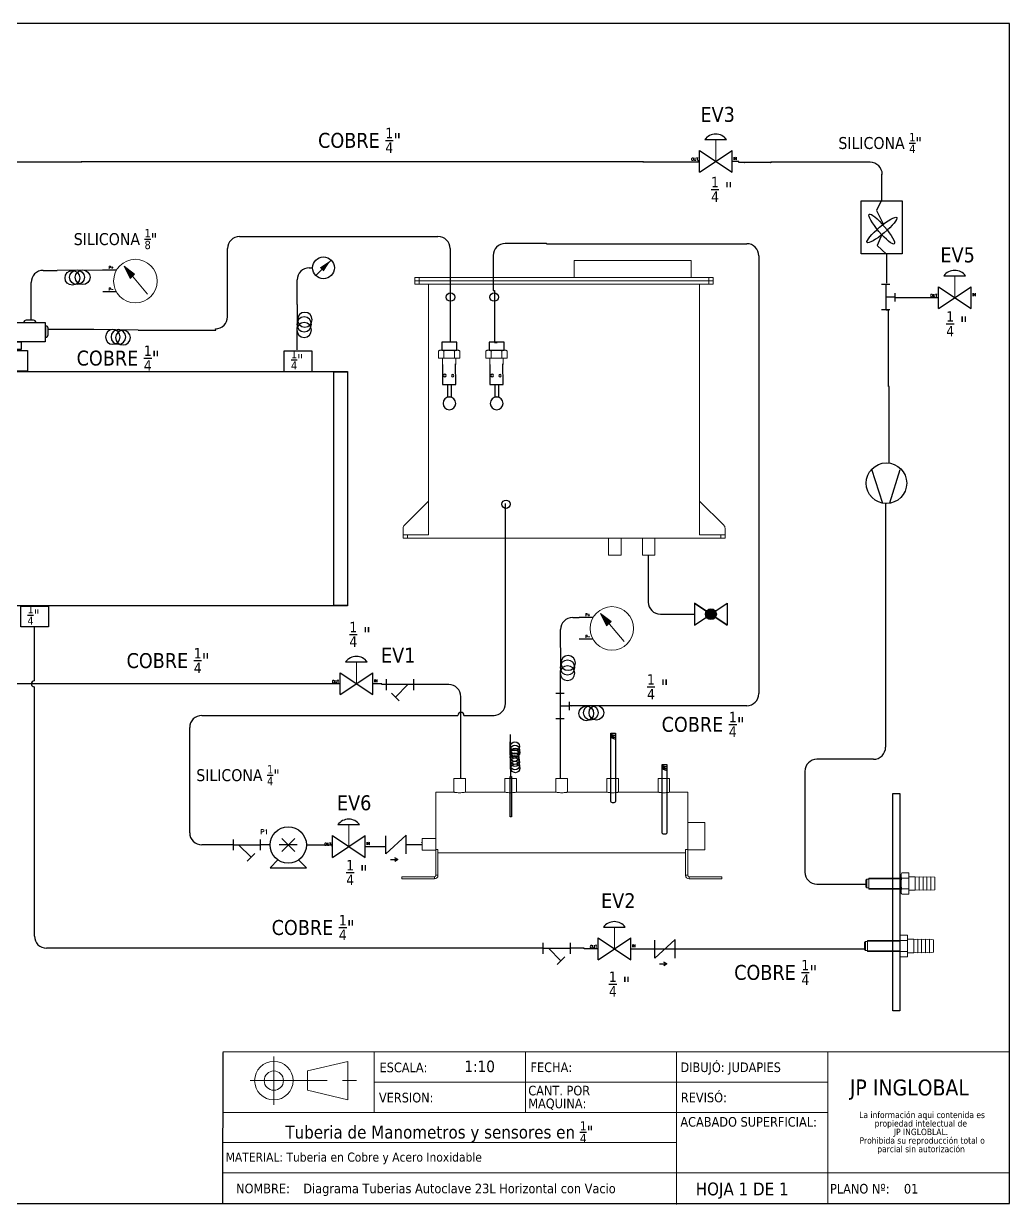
# Model space of a CAD drawing. Header units: millimetres. Extents: x 15 to 265, y 10 to 205.
# Drawn here: x 102.1 to 265, y 9.9 to 205 of the extents above; entities that cross this region are included whole.
import ezdxf
from ezdxf.enums import TextEntityAlignment as Align

# ---------------------------------------------------------------- set-up
doc = ezdxf.new("R2010")
doc.units = ezdxf.units.MM
doc.linetypes.add('CENTERX2', pattern=[20.32, 12.7, -2.54, 2.54, -2.54])
for name, color, linetype in [('CONTORNO', 179, 'Continuous'), ('SYMS', 7, 'Continuous'), ('TAGS', 250, 'Continuous'), ('TERMS', 123, 'Continuous'), ('WIRENO', 250, 'Continuous'), ('WIRES', 7, 'Continuous')]:
    doc.layers.add(name, color=color, linetype=linetype)
doc.styles.add('SLDTEXTSTYLE0', font='tahoma.ttf')
doc.styles.add('SLDTEXTSTYLE1', font='tahomabd.ttf')
doc.styles.get("Standard").update_dxf_attribs({"font": 'tahoma.ttf'})
doc.styles.add('WD', font='romans.shx')

# ---------------------------------------------------------------- blocks, each defined once
blk = doc.blocks.new('SW_NOTE_2')
at = {"layer": 'CONTORNO', "color": 0, "char_height": 1.0583, "attachment_point": 2, "style": 'SLDTEXTSTYLE0'}
for s, insert in [('La información aqui contenida es ', (10.29, 1.34)), ('propiedad intelectual de', (10.08, -0.07)), ('JP INGLOBLAL.', (10.1, -1.48)), ('Prohibida su reproducción total o ', (10.3, -2.89)), ('parcial sin autorización', (10.12, -4.3))]:
    blk.add_mtext(s, dxfattribs=dict(at, insert=insert))
blk = doc.blocks.new('SW_NOTE_4')
at = {"color": 0, "linetype": 'Continuous', "lineweight": 0, "char_height": 1.587, "attachment_point": 1, "style": 'SLDTEXTSTYLE0'}
for s, insert in [('CANT. POR ', (0, 2.02)), ('MAQUINA:', (0, -0.1))]:
    blk.add_mtext(s, dxfattribs=dict(at, insert=insert))
blk = doc.blocks.new('Tanque')
for p, q in [((118.03, 126.98), (120.12, 125.48)), ((120.1, 125.46), (118.69, 122.06)), ((117.16, 122.95), (117.1, 122.95)), ((118.69, 122.06), (117.16, 122.95))]:
    blk.add_line(p, q)
for points in [[(75.9, 173.87), (75.9, 178.44), (79.33, 178.44), (79.33, 173.87)], [(118.07, 130.33), (118.07, 134.9), (121.5, 134.9), (121.5, 130.33)], [(75.82, 126.89), (75.82, 131.46), (79.25, 131.46), (79.25, 126.89)], [(96.73, 115.15), (96.73, 119.72), (100.16, 119.72), (100.16, 115.15)]]:
    blk.add_lwpolyline(points, close=True)
at = {"layer": 'WIRENO'}
blk.add_lwpolyline([(79.31, 184.35), (118.03, 184.35), (118.03, 125.73, -0.284919), (113.06, 119.68), (84.34, 119.68, -0.288904), (79.31, 125.73)], format="xyb", close=True, dxfattribs=at)
blk.add_lwpolyline([(79.33, 184.35), (117.99, 184.35), (117.99, 182.08), (79.33, 182.08)], close=True, dxfattribs=at)
blk = doc.blocks.new('Valvula Tipo Anillo')
for p, q in [((7.88, 11.213), (7.88, 11.519)), ((7.88, 11.519), (8.084, 11.519)), ((8.084, 11.519), (8.079, 11.203))]:
    blk.add_line(p, q)
at = {"color": 7, "linetype": 'Continuous', "lineweight": 15}
for p, q in [((7.878, 11.21), (7.878, 11.113)), ((8.084, 11.113), (8.084, 11.21)), ((7.816, 11.006), (7.816, 11.113)), ((7.898, 11.113), (7.816, 11.113)), ((7.898, 11.006), (7.898, 11.113)), ((8.063, 11.113), (7.898, 11.113)), ((8.063, 11.006), (8.063, 11.113)), ((8.146, 11.113), (8.063, 11.113)), ((8.146, 11.006), (8.146, 11.113)), ((7.816, 11.006), (7.838, 10.994)), ((7.838, 10.994), (7.857, 10.994)), ((7.857, 10.994), (7.981, 10.994)), ((7.981, 10.994), (8.105, 10.994)), ((8.105, 10.994), (8.124, 10.994)), ((8.124, 10.994), (8.146, 11.006))]:
    blk.add_line(p, q, dxfattribs=at)
for points in [[(7.962, 11.521), (8.01, 11.521), (8.01, 11.713), (7.962, 11.713)], [(8.097, 10.995), (8.097, 10.873), (7.867, 10.871), (7.867, 10.993)]]:
    blk.add_lwpolyline(points, close=True)
for centre, radius in [((7.984, 11.807), 0.0981), ((7.914, 11.381), 0.0185), ((8.035, 11.384), 0.0185)]:
    blk.add_circle(centre, radius)
for points, knots in [([(7.857, 10.994), (7.854, 10.994), (7.85, 10.994), (7.843, 10.995), (7.84, 10.996), (7.829, 10.999), (7.823, 11.002), (7.816, 11.006)], [0, 0, 0, 0, 0.25, 0.25, 0.5, 0.5, 1, 1, 1, 1]), ([(7.898, 11.006), (7.892, 11.002), (7.885, 10.999), (7.871, 10.995), (7.864, 10.994), (7.857, 10.994)], [0, 0, 0, 0, 0.5, 0.5, 1, 1, 1, 1]), ([(7.898, 11.006), (7.912, 11.002), (7.926, 10.999), (7.953, 10.995), (7.967, 10.994), (7.981, 10.994)], [0, 0, 0, 0, 0.5, 0.5, 1, 1, 1, 1]), ([(7.981, 10.994), (7.995, 10.994), (8.009, 10.995), (8.036, 10.999), (8.05, 11.002), (8.063, 11.006)], [0, 0, 0, 0, 0.5, 0.5, 1, 1, 1, 1]), ([(8.105, 10.994), (8.101, 10.994), (8.098, 10.994), (8.091, 10.995), (8.087, 10.996), (8.077, 10.999), (8.07, 11.002), (8.063, 11.006)], [0, 0, 0, 0, 0.25, 0.25, 0.5, 0.5, 1, 1, 1, 1]), ([(8.146, 11.006), (8.139, 11.002), (8.132, 10.999), (8.119, 10.995), (8.112, 10.994), (8.105, 10.994)], [0, 0, 0, 0, 0.5, 0.5, 1, 1, 1, 1])]:
    blk.add_open_spline(points, degree=3, knots=knots, dxfattribs=at)
blk = doc.blocks.new('Generador')
at = {"color": 7, "linetype": 'Continuous', "lineweight": 15}
for p, q in [((149.37, 89.49), (149.37, 86.48)), ((149.37, 89.49), (151.92, 89.49)), ((151.92, 86.49), (151.92, 89.49)), ((160.62, 89.49), (160.62, 86.49)), ((160.62, 89.49), (163.17, 89.49)), ((163.17, 86.48), (163.17, 89.49)), ((171.87, 89.49), (171.87, 86.48)), ((171.87, 89.49), (174.42, 89.49)), ((174.42, 86.49), (174.42, 89.49)), ((183.12, 89.49), (183.12, 86.49)), ((183.12, 89.49), (185.67, 89.49)), ((185.67, 86.48), (185.67, 89.49)), ((194.37, 89.49), (194.37, 86.49)), ((194.37, 89.49), (196.92, 89.49)), ((196.92, 86.48), (196.92, 89.49)), ((149.38, 86.49), (145.39, 86.49)), ((145.39, 86.49), (145.39, 68.17)), ((160.62, 86.49), (151.92, 86.49)), ((171.88, 86.49), (163.15, 86.49)), ((183.12, 86.49), (174.42, 86.49)), ((194.37, 86.49), (185.65, 86.49)), ((200.89, 86.49), (196.9, 86.49)), ((200.89, 86.49), (200.89, 68.17)), ((145.39, 79.82), (141.64, 79.82)), ((141.64, 79.82), (141.64, 73.82)), ((203.89, 76.29), (200.89, 76.29)), ((203.89, 76.29), (203.89, 73.74)), ((141.64, 73.82), (145.39, 73.82)), ((145.39, 73.87), (145.87, 73.87)), ((145.87, 73.87), (145.87, 68.17)), ((145.87, 73.15), (200.42, 73.15)), ((200.89, 73.87), (200.42, 73.87)), ((200.42, 73.87), (200.42, 68.17)), ((200.89, 73.74), (203.89, 73.74)), ((137.89, 67.87), (145.09, 67.87)), ((137.89, 67.39), (137.89, 67.87)), ((145.09, 67.87), (145.09, 67.39)), ((145.39, 68.17), (145.87, 68.17)), ((200.89, 68.17), (200.42, 68.17)), ((208.39, 67.87), (201.19, 67.87)), ((201.19, 67.87), (201.19, 67.39)), ((208.39, 67.39), (208.39, 67.87)), ((137.89, 67.39), (145.09, 67.39)), ((208.39, 67.39), (201.19, 67.39))]:
    blk.add_line(p, q, dxfattribs=at)
for centre, radius, start, end in [((145.09, 68.17), 0.3, 270, 0), ((145.09, 68.17), 0.776, 270, 0), ((201.19, 68.17), 0.776, 180, 270), ((201.19, 68.17), 0.3, 180, 270)]:
    blk.add_arc(centre, radius, start, end, dxfattribs=at)
for points in [[(151.92, 86.49), (151.9, 86.48), (151.88, 86.48), (151.66, 86.44), (151.34, 86.4), (150.94, 86.37), (150.5, 86.36), (150.09, 86.38), (149.73, 86.42), (149.48, 86.46), (149.36, 86.49), (149.38, 86.48), (149.38, 86.48)], [(160.62, 86.49), (160.63, 86.48), (160.66, 86.48), (160.87, 86.44), (161.19, 86.4), (161.6, 86.37), (162.03, 86.36), (162.44, 86.38), (162.8, 86.42), (163.05, 86.46), (163.17, 86.49), (163.15, 86.48), (163.15, 86.48)], [(174.42, 86.49), (174.4, 86.48), (174.38, 86.48), (174.16, 86.44), (173.84, 86.4), (173.44, 86.37), (173, 86.36), (172.59, 86.38), (172.23, 86.42), (171.98, 86.46), (171.86, 86.49), (171.88, 86.48), (171.88, 86.48)], [(183.12, 86.49), (183.13, 86.48), (183.16, 86.48), (183.37, 86.44), (183.69, 86.4), (184.1, 86.37), (184.53, 86.36), (184.94, 86.38), (185.3, 86.42), (185.55, 86.46), (185.67, 86.49), (185.65, 86.48), (185.65, 86.48)], [(194.37, 86.49), (194.38, 86.48), (194.41, 86.48), (194.62, 86.44), (194.94, 86.4), (195.35, 86.37), (195.78, 86.36), (196.19, 86.38), (196.55, 86.42), (196.8, 86.46), (196.92, 86.49), (196.9, 86.48), (196.9, 86.48)]]:
    blk.add_open_spline(points, degree=3, knots=[0, 0, 0, 0, 0.106051, 0.212057, 0.319242, 0.427294, 0.534036, 0.639327, 0.745288, 0.852982, 0.960801, 1, 1, 1, 1], dxfattribs=at)
blk = doc.blocks.new('Nivel')
at = {"layer": 'WIRENO'}
for p, q in [((103.38, 60.01), (103.74, 61.39)), ((103.74, 61.39), (103.74, 60.1)), ((103.74, 60.1), (104.25, 61.39)), ((104.25, 61.39), (104.25, 60.07)), ((104.25, 60.07), (104.74, 61.36))]:
    blk.add_line(p, q, dxfattribs=at)
blk.add_lwpolyline([(103.12, 61.39), (121.77, 61.39, -0.414214), (122.27, 60.89), (122.27, 60.54, -0.414214), (121.77, 60.04), (103.12, 60.04)], format="xyb", close=True, dxfattribs=at)
blk = doc.blocks.new('ColaMarrano')
at = {"layer": 'WIRENO'}
blk.add_line((96.3, 200.92), (96.42, 188.45), dxfattribs=at)
for centre in [(94.22, 196.73), (94.4, 195.47), (94.4, 193.92)]:
    blk.add_circle(centre, 2.03, dxfattribs=at)
blk = doc.blocks.new('HGVA1_DIAPHRAGM_VALVE2')
at = {"color": 7, "linetype": 'Continuous', "lineweight": 0, "ltscale": 3.2258}
for p, q in [((-0.25, 0.5), (0.25, 0.5)), ((0, 0), (0, 0.5))]:
    blk.add_line(p, q, dxfattribs=at)
for p, q in [((-0.375, -0.25), (-0.375, 0.25)), ((-0.375, -0.25), (0.375, 0.25)), ((-0.375, 0.25), (0.375, -0.25)), ((0.375, -0.25), (0.375, 0.25))]:
    blk.add_line(p, q)
at = {"ltscale": 25.4, "flags": 128}
blk.add_lwpolyline([(0.25, 0.5, 0.5), (-0.25, 0.5)], format="xyb", close=True, dxfattribs=at)
at = {"style": 'WD', "flags": 1}
for tag, p in [('INST', (-0.469, 0.748)), ('LOC', (-0.469, 0.587)), ('TAG1', (-0.469, 0.378))]:
    blk.add_attdef(tag, text='', height=0.125, dxfattribs=at).set_placement(p, align=Align.RIGHT)
at = {"style": 'WD'}
blk.add_attdef('XREF', text='', height=0.0625, rotation=0.0625, dxfattribs=at).set_placement((0.518, 0.271), align=Align.TOP_CENTER)
blk.add_attdef('TERM01', text='', height=0.0625, dxfattribs=at).set_placement((-0.399, 0.018), align=Align.RIGHT)
for tag, p, height in [('X4TERM01', (-0.375, 0), 0.005), ('X1TERM02', (0.375, 0), 0.005), ('TERM02', (0.406, 0.036), 0.0625), ('RATING1', (0.388, -0.162), 0.125), ('DESC1', (0.388, -0.378), 0.125), ('DESC2', (0.388, -0.562), 0.125), ('WDTAGALT', (0.388, -0.907), 0.125), ('DESC3', (0.388, -0.752), 0.125)]:
    blk.add_attdef(tag, p, '', height=height, dxfattribs=at)
at = {"style": 'WD', "flags": 1}
for tag, p in [('WDTYPE', (-0.154, -0.127)), ('FAMILY', (-0.143, -0.17)), ('CAT', (-0.143, -0.215)), ('MFG', (-0.141, -0.246)), ('ASSYCODE', (-0.113, -0.275))]:
    blk.add_attdef(tag, text='', height=0.01, dxfattribs=at).set_placement(p, align=Align.CENTER)
blk = doc.blocks.new('racor')
at = {"layer": 'WIRENO'}
for points in [[(82.11, 176.09), (82.03, 176.09, 0.414214), (81.53, 175.59), (81.53, 174.23, 0.414214), (82.03, 173.73), (82.11, 173.73)], [(83.82, 176.98), (86.37, 176.98), (86.37, 176.98, 0.414214), (85.87, 177.48), (84.32, 177.48, 0.414214), (83.82, 176.98)], [(90.63, 176.98), (93.18, 176.98), (93.18, 176.98, 0.414214), (92.68, 177.48), (91.13, 177.48, 0.414214), (90.63, 176.98)], [(95.2, 176.32), (95.12, 176.32), (95.12, 173.96), (95.2, 173.96, 0.414214), (95.7, 174.46), (95.7, 175.82, 0.414214)]]:
    blk.add_lwpolyline(points, format="xyb", close=True, dxfattribs=at)
for points in [[(82.11, 176.99), (95.11, 176.99), (95.11, 172.99), (82.11, 172.99)], [(87.49, 173.03), (90.09, 173.03), (90.09, 171.45), (87.49, 171.45)]]:
    blk.add_lwpolyline(points, close=True, dxfattribs=at)
blk = doc.blocks.new('res')
at = {"color": 7, "linetype": 'Continuous', "lineweight": 15}
for p, q in [((329.8, 246), (329.8, 226)), ((329.8, 246), (467.8, 246)), ((467.8, 226), (467.8, 246)), ((303.8, 218), (303.8, 226)), ((303.8, 226), (655.8, 226)), ((308.8, 226), (308.8, 218)), ((650.8, 218), (650.8, 226)), ((655.8, 226), (655.8, 218)), ((303.8, 222), (655.8, 222)), ((303.8, 218), (655.8, 218)), ((319.8, -78), (319.8, 218)), ((639.8, -78), (639.8, 218)), ((319.8, -38), (291.3, -66.6)), ((639.8, -38), (668.3, -66.6)), ((289.8, -70.1), (289.8, -82)), ((319.8, -78), (289.8, -78)), ((289.8, -82), (669.8, -82)), ((294.8, -78), (294.8, -82)), ((372.5, -82), (372.5, -102)), ((387.2, -102), (387.2, -82)), ((412.5, -82), (412.5, -102)), ((427.2, -102), (427.2, -82)), ((639.8, -78), (669.8, -78)), ((664.8, -82), (664.8, -78)), ((669.8, -70.1), (669.8, -82)), ((387.2, -102), (372.5, -102)), ((427.2, -102), (412.5, -102))]:
    blk.add_line(p, q, dxfattribs=at)
for centre, start, end in [((294.8, -70.1), 135, 180), ((664.8, -70.1), 0, 45)]:
    blk.add_arc(centre, 5, start, end, dxfattribs=at)
blk = doc.blocks.new('HGVA1_BALL_VALVE')
h = blk.add_hatch(color=256)
edge = h.paths.add_edge_path()
edge.add_arc((0, 0), 0.125, 0, 360)
at = {"ltscale": 3.2258}
for p, q in [((-0.375, 0.254), (0.375, -0.254)), ((-0.375, -0.254), (0.375, 0.254)), ((-0.375, 0.254), (-0.375, -0.254)), ((0.375, 0.254), (0.375, -0.254))]:
    blk.add_line(p, q, dxfattribs=at)
at = {"ltscale": 25.4, "flags": 128}
blk.add_lwpolyline([(0.375, 0.254), (0.375, -0.254), (-0.375, 0.254), (-0.375, -0.254)], close=True, dxfattribs=at)
at = {"ltscale": 3.2258}
blk.add_circle((0, 0), 0.125, dxfattribs=at)
at = {"ltscale": 25.4}
blk.add_circle((0, 0), 0.125, dxfattribs=at)
at = {"style": 'WD', "flags": 1}
for tag, height, p in [('LOC', 0.125, (0.011, 0.516)), ('INST', 0.125, (0.028, 0.678)), ('TAG1', 0.125, (0, 0.307)), ('FAMILY', 0.01, (-0.482, -0.121)), ('WDTYPE', 0.01, (-0.475, -0.062)), ('CAT', 0.01, (-0.482, -0.165)), ('MFG', 0.01, (-0.481, -0.197)), ('ASSYCODE', 0.01, (-0.453, -0.226))]:
    blk.add_attdef(tag, text='', height=height, dxfattribs=at).set_placement(p, align=Align.CENTER)
at = {"style": 'WD'}
blk.add_attdef('XREF', text='', height=0.0625, rotation=0.0625, dxfattribs=at).set_placement((0.541, 0.293), align=Align.TOP_CENTER)
blk.add_attdef('TERM01', text='', height=0.0625, dxfattribs=at).set_placement((-0.399, 0.018), align=Align.RIGHT)
for tag, p, height in [('X4TERM01', (-0.375, 0), 0.005), ('X8TERM02', (0, 0), 0.005), ('TERM02', (0.052, -0.037), 0.0625), ('X1TERM03', (0.375, 0), 0.005), ('TERM03', (0.406, 0.036), 0.0625), ('RATING1', (0.409, -0.162), 0.125), ('DESC1', (0.409, -0.341), 0.125), ('DESC2', (0.409, -0.525), 0.125), ('WDTAGALT', (0.409, -0.873), 0.125), ('DESC3', (0.409, -0.715), 0.125)]:
    blk.add_attdef(tag, p, '', height=height, dxfattribs=at)
blk = doc.blocks.new('check')
at = {"layer": 'WIRENO'}
for p, q in [((68.66, 166.54), (69.94, 166.54)), ((69.94, 166.54), (69.41, 166.25)), ((69.41, 166.25), (69.94, 166.54)), ((69.94, 166.54), (69.44, 166.85)), ((69.44, 166.85), (69.93, 166.54)), ((71.43, 162.27), (67.85, 165.55)), ((67.85, 165.55), (67.85, 162.36)), ((71.43, 165.55), (71.43, 162.27))]:
    blk.add_line(p, q, dxfattribs=at)
blk = doc.blocks.new('HP1_POSIT_DISPLAC_PUMP')
for p, q in [((-0.5, 0), (-0.75, 0)), ((0.25, 0), (-0.25, 0)), ((0.177, 0.177), (-0.177, -0.177)), ((-0.177, 0.177), (0.177, -0.177)), ((0.5, 0), (0.75, 0)), ((-0.5, -0.625), (-0.285, -0.41)), ((-0.5, -0.625), (0.5, -0.625)), ((0.5, -0.625), (0.285, -0.41))]:
    blk.add_line(p, q)
blk.add_circle((0, 0), 0.5)
at = {"style": 'WD'}
for tag, height, p in [('INST', 0.125, (-0.547, 0.669)), ('TAG1', 0.125, (-0.547, 0.303)), ('LOC', 0.125, (-0.547, 0.49)), ('TERM01', 0.0625, (-0.774, 0.018))]:
    blk.add_attdef(tag, text='', height=height, dxfattribs=at).set_placement(p, align=Align.RIGHT)
for tag, p, height in [('X2TERM04', (0, 0.5), 0.005), ('TERM04', (0.009, 0.508), 0.0625), ('X4TERM01', (-0.75, 0), 0.005), ('X1TERM03', (0.75, 0), 0.005), ('TERM03', (0.758, 0.013), 0.0625), ('RATING1', (0.582, -0.246), 0.125), ('DESC1', (0.582, -0.423), 0.125), ('X8TERM02', (0, -0.625), 0.005), ('TERM02', (0.036, -0.703), 0.0625), ('DESC2', (0.582, -0.607), 0.125), ('WDTAGALT', (0.582, -0.963), 0.125), ('DESC3', (0.582, -0.797), 0.125)]:
    blk.add_attdef(tag, p, '', height=height, dxfattribs=at)
blk.add_attdef('XREF', text='', height=0.0625, rotation=0.0625, dxfattribs=at).set_placement((0.528, 0.45), align=Align.TOP_CENTER)
at = {"style": 'WD', "flags": 1}
for tag, p in [('CAT', (-0.014, 0.17)), ('MFG', (-0.013, 0.139)), ('WDTYPE', (0, 0.079)), ('FAMILY', (-0.003, 0.193)), ('ASSYCODE', (0.015, 0.11))]:
    blk.add_attdef(tag, text='', height=0.01, dxfattribs=at).set_placement(p, align=Align.CENTER)
blk = doc.blocks.new('HST1_STRAINER_Y_TYPE')
at = {"ltscale": 3.2258}
for p, q in [((0, 0.125), (0, -0.125)), ((0.625, 0.125), (0.625, -0.125)), ((0, 0), (0.625, 0)), ((0.125, 0), (0.412, -0.287)), ((0.324, -0.376), (0.501, -0.199))]:
    blk.add_line(p, q, dxfattribs=at)
at = {"style": 'WD', "flags": 1}
for tag, height, p in [('INST', 0.125, (0.33, 0.71)), ('LOC', 0.125, (0.306, 0.549)), ('TAG1', 0.125, (0.324, 0.34)), ('FAMILY', 0.01, (1.09, 0.044)), ('CAT', 0.01, (1.09, -0.001)), ('WDTYPE', 0.01, (1.102, -0.093)), ('MFG', 0.01, (1.092, -0.032)), ('ASSYCODE', 0.01, (1.12, -0.061))]:
    blk.add_attdef(tag, text='', height=height, dxfattribs=at).set_placement(p, align=Align.CENTER)
at = {"style": 'WD'}
for tag, height, p in [('WDTAGALT', 0.125, (0.035, 0.2)), ('TERM01', 0.0625, (-0.024, 0.018))]:
    blk.add_attdef(tag, text='', height=height, dxfattribs=at).set_placement(p, align=Align.RIGHT)
for tag, p, height in [('RATING1', (0.6, 0.18), 0.125), ('X4TERM01', (0, 0), 0.005), ('X1TERM03', (0.625, 0), 0.005), ('TERM03', (0.632, 0.013), 0.0625), ('DESC1', (-0.666, -0.258), 0.125), ('DESC2', (-0.666, -0.442), 0.125), ('DESC3', (-0.666, -0.632), 0.125), ('X8TERM02', (0.412, -0.287), 0.005), ('TERM02', (0.447, -0.365), 0.0625)]:
    blk.add_attdef(tag, p, '', height=height, dxfattribs=at)
blk.add_attdef('XREF', text='', height=0.0625, rotation=0.0625, dxfattribs=at).set_placement((0.649, -0.434), align=Align.TOP_CENTER)
blk = doc.blocks.new('HT0_02')
blk.add_circle((0, 0), 0.0699)
at = {"style": 'WD', "flags": 1}
for tag, p in [('X4TERM01', (-0.07, 0)), ('X2TERM01', (0, 0.07)), ('X1TERM01', (0.07, 0)), ('X8TERM01', (0, -0.07))]:
    blk.add_attdef(tag, p, '', height=0.01, dxfattribs=at)
blk = doc.blocks.new('TNueva')
at = {"layer": 'WIRENO'}
for p, q in [((227.06, 75.75), (226.14, 75.75)), ((226.56, 74.71), (226.56, 75.74)), ((225.17, 74.25), (225.17, 75.16)), ((225.18, 74.71), (227.93, 74.71)), ((227.95, 74.23), (227.95, 75.15))]:
    blk.add_line(p, q, dxfattribs=at)
blk = doc.blocks.new('HMT1_DIFFERENTIAL_PRESSURE_GAUGE')
blk.add_hatch(color=7).paths.add_polyline_path([(-0.26, 0.34), (-0.12, 0.06), (-0.02, 0.16)])
at = {"color": 7, "linetype": 'Continuous', "lineweight": 0, "ltscale": 645.15999}
for p, q in [((-0.26, 0.34), (0.28, -0.3)), ((-0.26, 0.34), (-0.12, 0.06)), ((-0.26, 0.34), (-0.02, 0.16)), ((-0.12, 0.06), (-0.02, 0.16))]:
    blk.add_line(p, q, dxfattribs=at)
for p, q in [((-0.437, 0.25), (-0.75, 0.25)), ((-0.437, -0.25), (-0.75, -0.25))]:
    blk.add_line(p, q)
at = {"color": 255, "linetype": 'Continuous', "lineweight": 0, "ltscale": 25.4, "flags": 128}
blk.add_lwpolyline([(-0.26, 0.34), (-0.12, 0.06), (-0.02, 0.16)], close=True, dxfattribs=at)
at = {"color": 7, "linetype": 'Continuous', "lineweight": 0, "ltscale": 645.15999}
blk.add_circle((0, 0), 0.5, dxfattribs=at)
at = {"style": 'WD', "width": 0.7}
for tag, p in [('INST', (-0.01, 0.781)), ('TAG1', (-0.01, 0.531)), ('LOC', (-0.01, 0.656)), ('DESC1', (0.021, -0.625)), ('DESC2', (0.021, -0.75)), ('DESC3', (0.021, -0.875)), ('WDTAGALT', (0.021, -1))]:
    blk.add_attdef(tag, text='', height=0.0938, dxfattribs=at).set_placement(p, align=Align.CENTER)
for tag, p in [('TERM01', (-0.5, 0.281)), ('TERM02', (-0.5, -0.219))]:
    blk.add_attdef(tag, text='', height=0.0625, dxfattribs=at).set_placement(p, align=Align.RIGHT)
at = {"style": 'WD'}
for tag, p, height, flags in [('X4TERM01', (-0.75, 0.25), 0.005, 1), ('X1TERM03', (0.5, 0), 0.005, 1), ('X4TERM02', (-0.75, -0.25), 0.005, 1), ('WDBLKNAM', (-0.209, -0.188), 0.01, 9), ('FAMILY', (-0.208, -0.062), 0.01, 9)]:
    blk.add_attdef(tag, p, '', height=height, dxfattribs=dict(at, flags=flags))
at = {"style": 'WD', "width": 0.7}
for tag, p, height in [('TERM03', (0.531, 0.031), 0.0625), ('RATING1', (0.469, -0.375), 0.0938)]:
    blk.add_attdef(tag, p, '', height=height, dxfattribs=at)
at = {"flags": 1}
blk.add_attdef('WDTYPE', (-0.219, -0.25), '', height=0.01, dxfattribs=at)
at = {"linetype": 'Continuous', "style": 'WD', "flags": 9}
for tag, p in [('ASSYCODE', (-0.208, -0.156)), ('CAT', (-0.208, -0.094)), ('MFG', (-0.208, -0.125))]:
    blk.add_attdef(tag, p, '', height=0.01, dxfattribs=at)
at = {"style": 'WD'}
blk.add_attdef('XREF', text='', height=0.0625, dxfattribs=at).set_placement((-0.438, -0.406), align=Align.RIGHT)
blk = doc.blocks.new('WDDOT')
for radius in [0.03, 0.0187, 0.00929]:
    blk.add_circle((0, 0), radius)
blk = doc.blocks.new('Cooler')
at = {"layer": 'WIRENO'}
for p, q in [((61.05, 155.36), (61.05, 161.29)), ((60.91, 155.36), (59.87, 153.28)), ((59.87, 153.28), (61.37, 150.31)), ((61.09, 147.98), (60.01, 145.56)), ((60.01, 145.56), (62.09, 143.63)), ((62.09, 143.63), (62.09, 137.25))]:
    blk.add_line(p, q, dxfattribs=at)
blk.add_lwpolyline([(56.51, 155.41), (65.57, 155.41), (65.57, 143.72), (56.51, 143.72)], close=True, dxfattribs=at)
for centre, major_axis in [((61.09, 148.97), (-3.26, -2.75)), ((61.05, 149.16), (2.75, -3.26))]:
    blk.add_ellipse(centre, major_axis=major_axis, ratio=0.188132, dxfattribs=at)
blk = doc.blocks.new('termostato')
at = {"layer": 'WIRENO'}
blk.add_lwpolyline([(85.52, 47.92), (85.97, 47.92), (85.97, 34.61), (85.52, 34.61)], close=True, dxfattribs=at)
at = {"layer": 'WIRENO', "xscale": 0.72, "yscale": 0.72, "zscale": 0.72}
for p in [(16.39, -109.81), (16.54, -112.56), (16.39, -115.03)]:
    blk.add_blockref('ColaMarrano', p, dxfattribs=at)
blk = doc.blocks.new('Acople Estriado')
at = {"color": 7, "linetype": 'Continuous', "lineweight": 15}
for p, q in [((6.78, 5.633), (6.78, 5.138)), ((6.78, 5.633), (6.947, 5.633)), ((6.811, 5.678), (6.796, 5.663)), ((6.796, 5.663), (6.796, 5.633)), ((6.931, 5.663), (6.796, 5.663)), ((6.811, 5.678), (6.916, 5.678)), ((6.931, 5.663), (6.916, 5.678)), ((6.931, 5.633), (6.931, 5.663)), ((6.947, 5.138), (6.947, 5.633)), ((6.721, 5.138), (6.699, 5.126)), ((6.699, 5.126), (6.699, 5.019)), ((6.74, 5.138), (6.721, 5.138)), ((6.864, 5.138), (6.74, 5.138)), ((6.781, 5.126), (6.781, 5.019)), ((6.988, 5.138), (6.864, 5.138)), ((6.946, 5.126), (6.946, 5.019)), ((7.007, 5.138), (6.988, 5.138)), ((7.029, 5.126), (7.007, 5.138)), ((7.029, 5.126), (7.029, 5.019)), ((6.699, 5.019), (6.781, 5.019)), ((6.761, 5.019), (6.761, 4.922)), ((6.761, 4.922), (6.769, 4.862)), ((6.864, 4.922), (6.761, 4.922)), ((6.781, 5.019), (6.946, 5.019)), ((6.967, 4.922), (6.864, 4.922)), ((6.946, 5.019), (7.029, 5.019)), ((6.959, 4.862), (6.967, 4.922)), ((6.967, 4.922), (6.967, 5.019)), ((6.761, 4.862), (6.769, 4.802)), ((6.864, 4.862), (6.761, 4.862)), ((6.761, 4.802), (6.769, 4.742)), ((6.864, 4.802), (6.761, 4.802)), ((6.761, 4.742), (6.769, 4.682)), ((6.864, 4.742), (6.761, 4.742)), ((6.967, 4.862), (6.864, 4.862)), ((6.967, 4.802), (6.864, 4.802)), ((6.967, 4.742), (6.864, 4.742)), ((6.959, 4.802), (6.967, 4.862)), ((6.959, 4.742), (6.967, 4.802)), ((6.959, 4.682), (6.967, 4.742)), ((6.761, 4.682), (6.769, 4.622)), ((6.864, 4.682), (6.761, 4.682)), ((6.864, 4.622), (6.769, 4.622)), ((6.967, 4.682), (6.864, 4.682)), ((6.959, 4.622), (6.864, 4.622)), ((6.959, 4.622), (6.967, 4.682))]:
    blk.add_line(p, q, dxfattribs=at)
at = {"color": 7, "linetype": 'Continuous', "lineweight": 0}
for p, q in [((6.79, 5.633), (6.79, 5.138)), ((6.938, 5.633), (6.938, 5.138))]:
    blk.add_line(p, q, dxfattribs=at)
at = {"color": 7, "linetype": 'Continuous', "lineweight": 15}
for points, knots in [([(6.699, 5.126), (6.706, 5.13), (6.712, 5.133), (6.726, 5.137), (6.733, 5.138), (6.74, 5.138)], [0, 0, 0, 0, 0.5, 0.5, 1, 1, 1, 1]), ([(6.74, 5.138), (6.744, 5.138), (6.747, 5.138), (6.754, 5.137), (6.757, 5.136), (6.768, 5.133), (6.775, 5.13), (6.781, 5.126)], [0, 0, 0, 0, 0.25, 0.25, 0.5, 0.5, 1, 1, 1, 1]), ([(6.864, 5.138), (6.85, 5.138), (6.836, 5.137), (6.808, 5.133), (6.795, 5.13), (6.781, 5.126)], [0, 0, 0, 0, 0.5, 0.5, 1, 1, 1, 1]), ([(6.946, 5.126), (6.933, 5.13), (6.919, 5.133), (6.892, 5.137), (6.878, 5.138), (6.864, 5.138)], [0, 0, 0, 0, 0.5, 0.5, 1, 1, 1, 1]), ([(6.946, 5.126), (6.953, 5.13), (6.96, 5.133), (6.974, 5.137), (6.981, 5.138), (6.988, 5.138)], [0, 0, 0, 0, 0.5, 0.5, 1, 1, 1, 1]), ([(6.988, 5.138), (6.991, 5.138), (6.995, 5.138), (7.002, 5.137), (7.005, 5.136), (7.015, 5.133), (7.022, 5.13), (7.029, 5.126)], [0, 0, 0, 0, 0.25, 0.25, 0.5, 0.5, 1, 1, 1, 1])]:
    blk.add_open_spline(points, degree=3, knots=knots, dxfattribs=at)
blk = doc.blocks.new('Bomba Vacio')
at = {"layer": 'WIRENO'}
for p, q in [((222.52, 152.69), (218.83, 163.9)), ((224.82, 152.84), (228.2, 163.9))]:
    blk.add_line(p, q, dxfattribs=at)
blk.add_circle((223.65, 159.36), 6.72, dxfattribs=at)
blk = doc.blocks.new('HME1_PRESS_M')
blk.add_line((0.036, -0.088), (0.213, 0.089))
blk.add_circle((0.125, 0), 0.125)
blk.add_solid([(0.082, 0.002), (0.126, -0.042), (0.213, 0.089)])
at = {"style": 'WD', "width": 0.7}
for tag, p in [('INST', (0.125, 0.5)), ('LOC', (0.125, 0.344)), ('TAG1', (0.125, 0.188)), ('DESC1', (0.125, -0.344)), ('DESC2', (0.125, -0.5)), ('DESC3', (0.125, -0.656)), ('WDTAGALT', (0.125, -0.812))]:
    blk.add_attdef(tag, text='', height=0.125, dxfattribs=at).set_placement(p, align=Align.CENTER)
blk.add_attdef('TERM01', text='', height=0.0625, dxfattribs=at).set_placement((-0.032, 0.031), align=Align.RIGHT)
at = {"style": 'WD'}
for tag, p, height, flags in [('X4TERM01', (0, 0), 0.005, 1), ('WDTYPE', (0.062, 0.062), 0.01, 1), ('WDBLKNAM', (0.134, 0.001), 0.01, 9), ('X1TERM02', (0.248, 0), 0.005, 1), ('FAMILY', (0.13, -0.035), 0.01, 9)]:
    blk.add_attdef(tag, p, '', height=height, dxfattribs=dict(at, flags=flags))
at = {"style": 'WD', "width": 0.7}
for tag, p, height in [('TERM02', (0.28, 0.031), 0.0625), ('RATING1', (0.281, -0.188), 0.125)]:
    blk.add_attdef(tag, p, '', height=height, dxfattribs=at)
at = {"style": 'WD'}
blk.add_attdef('XREF', text='', height=0.0625, dxfattribs=at).set_placement((-0.031, -0.125), align=Align.RIGHT)
at = {"linetype": 'Continuous', "style": 'WD', "flags": 9}
for tag, p in [('MFG', (0.128, -0.085)), ('ASSYCODE', (0.13, -0.103)), ('CAT', (0.13, -0.066))]:
    blk.add_attdef(tag, p, '', height=0.01, dxfattribs=at)

msp = doc.modelspace()

# ---------------------------------------------------------------- linework, layer by layer
at = {"color": 7, "linetype": 'Continuous'}
for p, q in [((265, 205), (15, 205)), ((265, 10), (265, 205)), ((15, 10), (265, 10))]:
    msp.add_line(p, q, dxfattribs=at)
at = {"color": 7, "linetype": 'CENTERX2', "lineweight": 0}
for p, q in [((265, 51.17), (265, 10)), ((143.43, 34.29), (143.43, 26.3)), ((139.53, 30.32), (157.1, 30.32)), ((134.96, 10), (265, 10))]:
    msp.add_line(p, q, dxfattribs=at)
at = {"color": 7, "linetype": 'Continuous', "lineweight": 30}
msp.add_line((135.02, 34.97), (134.96, 10), dxfattribs=at)
at = {"color": 7, "linetype": 'Continuous', "lineweight": 0}
for p, q in [((265, 35.07), (135, 35.07)), ((155.64, 33.5), (148.97, 31.91)), ((155.64, 27.15), (155.64, 33.5)), ((160, 35.09), (160, 25.07)), ((185, 35.07), (185, 25.07)), ((210, 35.07), (210, 9.87)), ((235, 35.07), (235, 9.9)), ((148.97, 31.91), (148.97, 28.74)), ((235, 30.07), (160, 30.07)), ((148.97, 28.74), (155.64, 27.15)), ((235, 25.07), (134.99, 25.07)), ((210, 20.07), (134.99, 20.07)), ((265, 15.07), (134.99, 15.07))]:
    msp.add_line(p, q, dxfattribs=at)
for radius in [3.18, 1.59]:
    msp.add_circle((143.43, 30.32), radius, dxfattribs=at)
at = {"layer": 'WIRENO'}
msp.add_lwpolyline([(245.72, 77.76), (246.89, 77.76), (246.89, 41.87), (245.72, 41.87)], close=True, dxfattribs=at)
at = {"layer": 'WIRES'}
for p, q in [((99.79, 182.18), (111.69, 182.18)), ((204.53, 182.18), (111.58, 182.18)), ((204.44, 182.18), (209.03, 182.18)), ((209.03, 182.18), (213.6, 182.18)), ((213.6, 182.18), (213.6, 182.44)), ((213.6, 182.44), (213.68, 182.44)), ((213.68, 182.44), (213.68, 182.23)), ((213.68, 182.23), (213.76, 182.23)), ((220.28, 182.23), (219.16, 182.23)), ((220.28, 182.03), (220.28, 182.23)), ((221.39, 182.03), (220.28, 182.03)), ((225.55, 182.03), (221.18, 182.03)), ((226.64, 182.08), (225.55, 182.08)), ((225.55, 182.08), (225.55, 182.03)), ((227.72, 182.08), (226.64, 182.08)), ((241.99, 182.08), (227.72, 182.08)), ((137.78, 169.82), (170.56, 169.82)), ((135.78, 156.57), (135.78, 167.82)), ((172.56, 167.82), (172.56, 152.82)), ((188.52, 168.66), (181.67, 168.66)), ((188.52, 168.66), (188.52, 168.63)), ((188.52, 168.63), (221.59, 168.63)), ((179.67, 166.66), (179.67, 160.88)), ((223.59, 166.63), (223.59, 94.28)), ((105.31, 164.22), (107.61, 164.22)), ((149.29, 164.65), (149.83, 164.65)), ((103.31, 155.98), (103.31, 162.22)), ((147.29, 158.57), (147.29, 162.65)), ((179.67, 160.88), (179.91, 160.88)), ((179.91, 160.88), (179.91, 152.29)), ((246.13, 159.72), (253.26, 159.72)), ((245.01, 157.67), (244.66, 157.67)), ((245.01, 145.02), (245.01, 157.67)), ((113.65, 154.43), (106.13, 154.43)), ((121.02, 154.36), (133.83, 154.36)), ((133.79, 154.5), (133.79, 154.57)), ((133.83, 154.5), (133.79, 154.5)), ((133.83, 154.36), (133.83, 154.5)), ((172.56, 152.82), (172.56, 152.56)), ((172.56, 152.56), (172.56, 152.31)), ((179.91, 152.29), (180.34, 152.29)), ((245.15, 145.02), (245.01, 145.02)), ((245.15, 132.38), (245.15, 145.02)), ((181.72, 92.68), (181.72, 125.67)), ((244.54, 125.7), (244.54, 85.42)), ((205.32, 117.06), (205.32, 109.4)), ((207.32, 107.4), (212.97, 107.4)), ((192.82, 106.85), (193.9, 106.85)), ((103.85, 105.21), (103.85, 105.29)), ((103.85, 105.14), (103.85, 105.21)), ((103.86, 96.39), (103.86, 105.14)), ((190.82, 101.87), (190.82, 104.85)), ((154.38, 95.91), (81.64, 95.91)), ((161.27, 95.91), (159.78, 95.91)), ((161.27, 95.77), (161.27, 95.91)), ((162, 95.77), (161.27, 95.77)), ((172.33, 95.77), (166.5, 95.77)), ((103.86, 54.2), (103.86, 95.4)), ((174.33, 80.23), (174.33, 93.77)), ((174.33, 90.73), (174.33, 93.25)), ((174.33, 93.25), (174.33, 93.25)), ((221.59, 92.28), (192.29, 92.28)), ((131.52, 90.67), (173.85, 90.67)), ((174.85, 90.67), (179.82, 90.67)), ((190.76, 90.27), (190.76, 80.19)), ((129.52, 71.29), (129.52, 88.67)), ((242.54, 83.42), (233.2, 83.42)), ((231.2, 81.42), (231.2, 64.79)), ((136.69, 69.29), (131.52, 69.29)), ((150.31, 69.26), (152.91, 69.26)), ((152.91, 69.26), (152.91, 69.37)), ((152.91, 69.37), (153.01, 69.37)), ((153.01, 69.37), (153.01, 69.02)), ((153.01, 69.02), (153.11, 69.02)), ((158.51, 69.02), (161.94, 69.02)), ((161.94, 69.02), (161.94, 69.21)), ((165.29, 69.36), (167.88, 69.36)), ((167.81, 69.67), (167.81, 69.64)), ((233.2, 62.79), (241.01, 62.79)), ((241.01, 62.78), (241.12, 62.78)), ((241.12, 62.76), (241.22, 62.76)), ((187.91, 52.2), (105.86, 52.2)), ((194.71, 52.2), (192.41, 52.2)), ((194.71, 52.09), (194.71, 52.2)), ((197.01, 52.09), (194.71, 52.09)), ((202.41, 52.09), (226.99, 52.09)), ((226.99, 52.09), (234, 52.09)), ((234, 52.09), (241.02, 52.09))]:
    msp.add_line(p, q, dxfattribs=at)
for centre, radius, start, end in [((241.99, 180.08), 2, 0, 90), ((137.78, 167.82), 2, 90, 180), ((170.56, 167.82), 2, 0, 90), ((181.67, 166.66), 2, 90, 180), ((221.59, 166.63), 2, 0, 90), ((105.31, 162.22), 2, 90, 180), ((149.29, 162.65), 2, 90, 180), ((133.78, 156.57), 2, 270, 0), ((207.32, 109.4), 2, 180, 270), ((192.82, 104.85), 2, 90, 180), ((103.86, 95.89), 0.5, 90, 270), ((172.33, 93.77), 2, 0, 90), ((221.59, 94.28), 2, 270, 0), ((179.72, 92.67), 2, 270, 0), ((131.52, 88.67), 2, 90, 180), ((174.35, 90.68), 0.5, 0, 180), ((242.54, 85.42), 2, 270, 0), ((233.2, 81.42), 2, 90, 180), ((131.52, 71.29), 2, 180, 270), ((233.2, 64.79), 2, 180, 270), ((105.86, 54.2), 2, 180, 270)]:
    msp.add_arc(centre, radius, start, end, dxfattribs=at)

# ---------------------------------------------------------------- block references
at = {"yscale": 10.8, "zscale": 10.8}
for name, p, xscale, rotation in [('Valvula Tipo Anillo', (86.22, 269.76), -10.8, 180), ('Valvula Tipo Anillo', (94.04, 269.76), -10.8, 180), ('Acople Estriado', (302.59, -11.24), 10.8, 90), ('Acople Estriado', (302.36, -21.56), 10.8, 90)]:
    msp.add_blockref(name, p, dxfattribs=dict(at, xscale=xscale, rotation=rotation))
at = {"color": 7, "linetype": 'Continuous', "lineweight": 0}
msp.add_blockref('SW_NOTE_4', (185.48, 27.45), dxfattribs=at)
at = {"layer": 'CONTORNO', "color": 7}
msp.add_blockref('SW_NOTE_2', (240.28, 23.85), dxfattribs=at)
at = {"layer": 'SYMS'}
ref = msp.add_blockref('HGVA1_DIAPHRAGM_VALVE2', (216.46, 182.23), dxfattribs=dict(at, xscale=7.199999999999999, yscale=7.199999999999999, zscale=7.199999999999999))
ref.add_attrib('TERM01', 'OUT', dxfattribs={"layer": 'TERMS', "height": 0.45, "style": 'WD'}).set_placement((213.58, 182.36), align=Align.RIGHT)
ref.add_attrib('TERM02', 'IN', (219.38, 182.49), dxfattribs={"layer": 'TERMS', "height": 0.45, "style": 'WD'})
for p in [(111.69, 182.18), (204.44, 182.18), (221.18, 182.03), (225.55, 182.08), (225.55, 182.03), (188.52, 168.63)]:
    msp.add_blockref('WDDOT', p, dxfattribs=at)
ref = msp.add_blockref('HMT1_DIFFERENTIAL_PRESSURE_GAUGE', (120.54, 162.45), dxfattribs=dict(at, xscale=7.199999999999999, yscale=7.199999999999999, zscale=7.199999999999999))
ref.add_attrib('TERM02', 'P-', dxfattribs={"layer": 'TERMS', "height": 0.45, "style": 'WD', "width": 0.7}).set_placement((116.94, 160.88), align=Align.RIGHT)
ref.add_attrib('TERM01', 'P+', dxfattribs={"layer": 'TERMS', "height": 0.45, "style": 'WD', "width": 0.7}).set_placement((116.94, 164.48), align=Align.RIGHT)
for name, p, xscale, yscale, zscale in [('HME1_PRESS_M', (149.83, 164.65), 14.4, 14.4, 14.4), ('HT0_02', (172.62, 159.81), 10, 10, 10), ('HT0_02', (179.84, 159.81), 10, 10, 10), ('HT0_02', (181.8, 125.57), 10, 10, 10), ('HGVA1_BALL_VALVE', (215.67, 107.4), 7.199999999999999, 7.199999999999999, 7.199999999999999), ('HST1_STRAINER_Y_TYPE', (166.5, 95.77), -7.199999999999999, 7.199999999999999, 7.199999999999999), ('HST1_STRAINER_Y_TYPE', (136.69, 69.29), 7.199999999999999, 7.199999999999999, 7.199999999999999), ('HST1_STRAINER_Y_TYPE', (187.91, 52.2), 7.199999999999999, 7.199999999999999, 7.199999999999999)]:
    msp.add_blockref(name, p, dxfattribs=dict(at, xscale=xscale, yscale=yscale, zscale=zscale))
ref = msp.add_blockref('HGVA1_DIAPHRAGM_VALVE2', (255.96, 159.72), dxfattribs=dict(at, xscale=7.199999999999999, yscale=7.199999999999999, zscale=7.199999999999999))
ref.add_attrib('TERM01', 'OUT', dxfattribs={"layer": 'TERMS', "height": 0.45, "style": 'WD'}).set_placement((253.09, 159.85), align=Align.RIGHT)
ref.add_attrib('TERM02', 'IN', (258.89, 159.98), dxfattribs={"layer": 'TERMS', "height": 0.45, "style": 'WD'})
ref = msp.add_blockref('HMT1_DIFFERENTIAL_PRESSURE_GAUGE', (199.3, 105.05), dxfattribs=dict(at, xscale=7.199999999999999, yscale=7.199999999999999, zscale=7.199999999999999))
ref.add_attrib('TERM02', 'P-', dxfattribs={"layer": 'TERMS', "height": 0.45, "style": 'WD', "width": 0.7}).set_placement((195.7, 103.47), align=Align.RIGHT)
ref.add_attrib('TERM01', 'P+', dxfattribs={"layer": 'TERMS', "height": 0.45, "style": 'WD', "width": 0.7}).set_placement((195.7, 107.07), align=Align.RIGHT)
ref = msp.add_blockref('HGVA1_DIAPHRAGM_VALVE2', (157.08, 95.91), dxfattribs=dict(at, xscale=7.199999999999999, yscale=7.199999999999999, zscale=7.199999999999999))
ref.add_attrib('TERM01', 'OUT', dxfattribs={"layer": 'TERMS', "height": 0.45, "style": 'WD'}).set_placement((154.21, 96.04), align=Align.RIGHT)
ref.add_attrib('TERM02', 'IN', (160.01, 96.17), dxfattribs={"layer": 'TERMS', "height": 0.45, "style": 'WD'})
ref = msp.add_blockref('HP1_POSIT_DISPLAC_PUMP', (145.81, 69.26), dxfattribs=dict(at, xscale=6, yscale=6, zscale=6))
ref.add_attrib('TAG1', 'P1', dxfattribs={"layer": 'TAGS', "height": 0.75, "style": 'WD'}).set_placement((142.53, 71.07), align=Align.RIGHT)
ref = msp.add_blockref('HGVA1_DIAPHRAGM_VALVE2', (155.81, 69.02), dxfattribs=dict(at, xscale=7.199999999999999, yscale=7.199999999999999, zscale=7.199999999999999))
ref.add_attrib('TERM01', 'OUT', dxfattribs={"layer": 'TERMS', "height": 0.45, "style": 'WD'}).set_placement((152.93, 69.16), align=Align.RIGHT)
ref.add_attrib('TERM02', 'IN', (158.73, 69.28), dxfattribs={"layer": 'TERMS', "height": 0.45, "style": 'WD'})
ref = msp.add_blockref('HGVA1_DIAPHRAGM_VALVE2', (199.71, 52.09), dxfattribs=dict(at, xscale=7.199999999999999, yscale=7.199999999999999, zscale=7.199999999999999))
ref.add_attrib('TERM01', 'OUT', dxfattribs={"layer": 'TERMS', "height": 0.45, "style": 'WD'}).set_placement((196.83, 52.23), align=Align.RIGHT)
ref.add_attrib('TERM02', 'IN', (202.63, 52.35), dxfattribs={"layer": 'TERMS', "height": 0.45, "style": 'WD'})
at = {"layer": 'WIRENO'}
for name, p, xscale, yscale, zscale in [('Cooler', (198.12, 59.17), 0.75, 0.75, 0.75), ('res', (258.57, 131.42), -0.14, 0.14, 0.14), ('ColaMarrano', (205.08, 38.02), -0.6, 0.6, 0.6), ('racor', (29.57, 14), 0.8, 0.8, 0.8), ('Bomba Vacio', (132.85, 49.37), 0.5, 0.5, 0.5), ('ColaMarrano', (248.6, -18.69), -0.6, 0.6, 0.6), ('Generador', (320.87, 13.12), -0.75, 0.75, 0.75)]:
    msp.add_blockref(name, p, dxfattribs=dict(at, xscale=xscale, yscale=yscale, zscale=zscale))
for name, p, xscale, yscale, zscale, rotation in [('ColaMarrano', (228.18, 106.45), 0.6, 0.6, 0.6, 90), ('TNueva', (132.51, 499.69), 1.5, 1.5, 1.5, 270), ('ColaMarrano', (0.46, 96.58), -0.6, 0.6, 0.6, 270), ('TNueva', (78.68, 432.11), 1.5, 1.5, 1.5, 270), ('ColaMarrano', (313.1, 34.48), 0.6, 0.6, 0.6, 90), ('termostato', (225.46, 97.86), 0.5, 0.5, 0.5, 180), ('Nivel', (163.09, 149.6), 0.6, 0.6, 0.6, 270), ('Nivel', (171.56, 144.41), 0.6, 0.6, 0.6, 270), ('check', (98.33, 223), -0.9375, 0.9375, 0.9375, 180), ('check', (142.79, 205.77), -0.9375, 0.9375, 0.9375, 180)]:
    msp.add_blockref(name, p, dxfattribs=dict(at, xscale=xscale, yscale=yscale, zscale=zscale, rotation=rotation))
at = {"layer": 'WIRENO', "rotation": 270}
msp.add_blockref('Tanque', (-28.74, 226.81), dxfattribs=at)

# ---------------------------------------------------------------- texts
at = {"color": 7, "linetype": 'Continuous', "lineweight": 0, "attachment_point": 1, "style": 'SLDTEXTSTYLE0'}
for s, insert, char_height in [('ESCALA:', (160.9, 33.3), 1.587), ('FECHA:', (185.85, 33.32), 1.587), ('VERSION:', (160.8, 28.31), 1.587), ('REVISÓ:', (210.7, 28.33), 1.587), ('MATERIAL: Tuberia en Cobre y Acero Inoxidable', (135.47, 18.43), 1.5), ('\\pi-4.7625,l6.35,t12.7;NOMBRE:^IDiagrama Tuberias Autoclave 23L Horizontal con Vacio', (135.6, 13.29), 1.5875), ('HOJA 1 DE 1', (213.16, 13.48), 2.1167), ('PLANO Nº:    01', (235.35, 13.25), 1.5875)]:
    msp.add_mtext(s, dxfattribs=dict(at, insert=insert, char_height=char_height))
at = {"layer": 'CONTORNO', "color": 7}
for s, insert, char_height, attachment_point, style in [('1:10', (177.44, 33.63), 1.905, 2, 'SLDTEXTSTYLE0'), ('DIBUJÓ: JUDAPIES', (210.63, 33.32), 1.5875, 1, 'SLDTEXTSTYLE0'), ('\\A1;Tuberia de Manometros y sensores en {\\H0.7x;\\S1/4;}" ', (170.8, 23.59), 2.1167, 2, 'SLDTEXTSTYLE1'), ('ACABADO SUPERFICIAL:', (210.62, 24.3), 1.5875, 1, 'SLDTEXTSTYLE0')]:
    msp.add_mtext(s, dxfattribs=dict(at, insert=insert, char_height=char_height, attachment_point=attachment_point, style=style))
at = {"layer": 'CONTORNO', "insert": (238.63, 30.51), "char_height": 2.6458, "attachment_point": 1, "style": 'SLDTEXTSTYLE1'}
msp.add_mtext('JP INGLOBAL', dxfattribs=at)
at = {"layer": 'WIRENO', "attachment_point": 1}
for s, width, insert, char_height in [('\\A1;EV3', 17.8739, (213.94, 191.23), 2.469), ('\\A1;COBRE {\\H0.7x;\\S1/4;}"', 15.0949, (150.74, 187.78), 2.4694), ('\\A1;SILICONA {\\H0.7x;\\S1/4;}" ', 19.6878, (236.74, 186.93), 1.9756), ('\\A1;{\\H0.7x;\\S1/4;} "', 5.2957, (215.7, 179.68), 2.4694), ('\\A1;SILICONA {\\H0.7x;\\S1/8;}" ', 19.6878, (110.36, 171.05), 1.9756), ('\\A1;EV5', 17.8739, (253.6, 168.01), 2.469), ('\\A1;{\\H0.7x;\\S1/4;} "', 5.2957, (254.57, 157.47), 2.4694), ('\\A1;COBRE {\\H0.7x;\\S1/4;}"', 15.0949, (110.83, 151.8), 2.4694), ('\\A1;{\\H0.7x;\\S1/4;}"', 3.2188, (146.27, 151.03), 1.8965), ('\\A1;{\\H0.7x;\\S1/4;}"', 3.2188, (102.72, 108.86), 1.8965), ('\\A1;{\\H0.7x;\\S1/4;} "', 5.2957, (155.91, 106.14), 2.4694), ('\\A1;COBRE {\\H0.7x;\\S1/4;}"', 15.0949, (119.08, 101.81), 2.4694), ('\\A1;EV1', 17.8739, (161.14, 101.86), 2.469), ('\\A1;{\\H0.7x;\\S1/4;} "', 15.0949, (205.12, 97.48), 2.4694), ('\\A1;COBRE {\\H0.7x;\\S1/4;}"', 15.0949, (207.52, 91.27), 2.4694), ('\\A1;SILICONA {\\H0.7x;\\S1/4;}" ', 15.6624, (130.61, 82.46), 1.9756), ('\\A1;EV6', 17.8739, (153.86, 77.47), 2.469), ('\\A1;{\\H0.7x;\\S1/4;} "', 5.2957, (155.4, 66.79), 2.4694), ('\\A1;EV2', 17.8739, (197.51, 61.29), 2.469), ('\\A1;COBRE {\\H0.7x;\\S1/4;}"', 15.0949, (143.06, 57.7), 2.4694), ('\\A1;COBRE {\\H0.7x;\\S1/4;}"', 15.0949, (219.51, 50.28), 2.4694), ('\\A1;{\\H0.7x;\\S1/4;} "', 5.2957, (198.81, 48.35), 2.4694)]:
    msp.add_mtext_dynamic_manual_height_columns(s, width=width, gutter_width=12.35, heights=[0], dxfattribs=dict(at, insert=insert, char_height=char_height))

doc.saveas('drawing.dxf')
